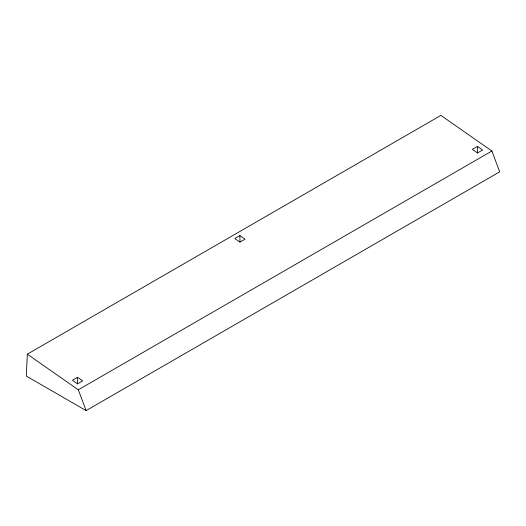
<?xml version="1.0" encoding="UTF-8"?>
<svg xmlns="http://www.w3.org/2000/svg" width="526" height="526" viewBox="0 0 526 526"><rect width="100%" height="100%" fill="white"/><g stroke="black" fill="none" stroke-linecap="round" stroke-linejoin="round"><path stroke-width="0.79" d="M27.319 354.176L26.3 376.07L86.113 410.602L499.7 171.824L491.895 151.021L440.906 115.398L27.319 354.176L78.308 389.805L86.113 410.602M239.928 235.576L234.8 238.534L239.928 242.118L245.057 239.159L239.928 235.576L239.928 241.999M77.572 377.293L72.443 380.252L77.572 383.835L82.7 380.877L77.572 377.293L77.572 383.967M477.483 146.406L472.355 149.364L477.483 152.948L482.612 149.989L477.483 146.406L477.483 153.079M78.308 389.805L491.895 151.021"/></g></svg>
